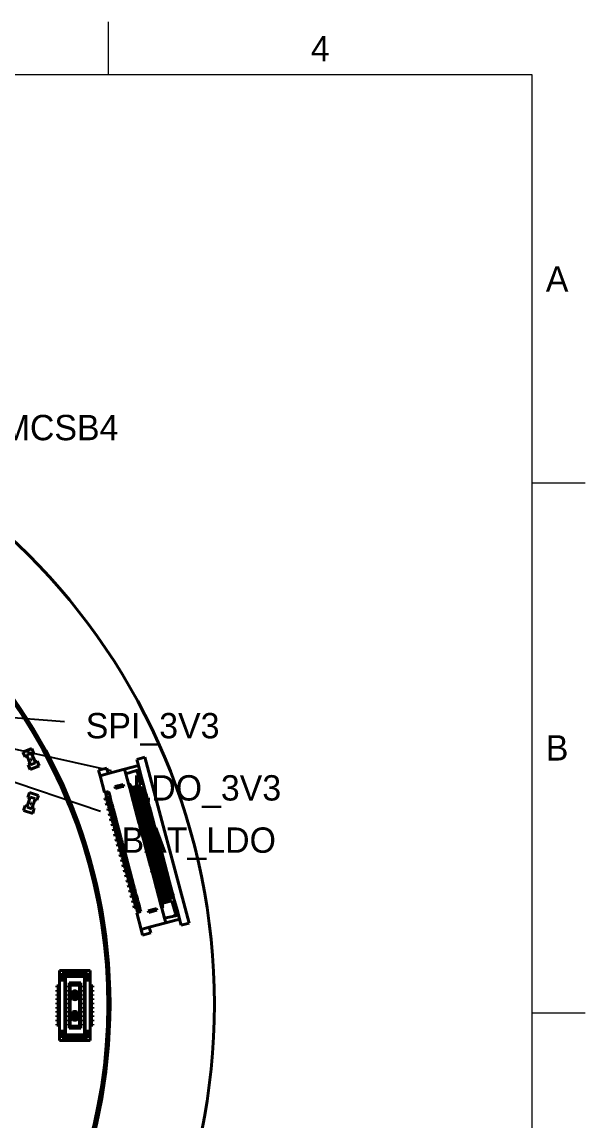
# Model space of a CAD drawing. Header units: millimetres. Extents: x 15 to 205, y 5 to 292.
# Drawn here: x 151.8 to 205, y 188.3 to 292 of the extents above; entities that cross this region are included whole.
import ezdxf

# ---------------------------------------------------------------- set-up
doc = ezdxf.new("R2010")
doc.units = ezdxf.units.MM
for name, color, linetype in [('Annotations', 7, 'Continuous'), ('Border', 7, 'Continuous'), ('Geometries', 7, 'Continuous')]:
    doc.layers.add(name, color=color, linetype=linetype)
doc.styles.add('Shapr0', font='txt', dxfattribs={"height": 2.3925})
doc.dimstyles.new('ISO-25', dxfattribs={"dimtxt": 2.5, "dimasz": 2.5, "dimexe": 1.25, "dimexo": 0.625, "dimtad": 1, "dimtxsty": 'Standard', "dimcen": 2.5, "dimadec": 0, "dimazin": 0, "dimtfac": 1, "dimtmove": 0, "dimatfit": 3, "dimfxl": 1, "dimarcsym": 0})

msp = doc.modelspace()

# ---------------------------------------------------------------- linework, layer by layer
at = {"layer": 'Border', "linetype": 'Continuous', "lineweight": 15}
for p, q in [((160, 287), (160, 292)), ((200, 287), (20, 287)), ((200, 10), (200, 287)), ((200, 248.5), (205, 248.5)), ((200, 198.5), (205, 198.5))]:
    msp.add_line(p, q, dxfattribs=at)
at = {"layer": 'Geometries', "linetype": 'Continuous', "lineweight": 40}
for p, q in [((152.76, 223.45), (151.92, 223.1)), ((151.92, 223.1), (152.12, 222.64)), ((152.26, 222.82), (152.72, 223.01)), ((152.72, 223.01), (152.76, 222.91)), ((152.95, 222.98), (152.76, 223.45)), ((152.76, 222.91), (152.95, 222.98)), ((152.12, 222.64), (152.3, 222.72)), ((152.3, 222.72), (152.26, 222.82)), ((152.6, 221.99), (152.3, 222.72)), ((152.6, 221.99), (152.42, 221.91)), ((152.64, 221.9), (152.6, 221.99)), ((152.64, 222.42), (152.73, 222.46)), ((152.67, 222.33), (152.64, 222.42)), ((153.1, 222.09), (152.64, 221.9)), ((152.77, 222.37), (152.67, 222.33)), ((152.73, 222.46), (152.77, 222.37)), ((152.76, 222.91), (153.06, 222.18)), ((153.25, 222.26), (153.06, 222.18)), ((153.06, 222.18), (153.1, 222.09)), ((153.44, 221.79), (153.25, 222.26)), ((163.44, 222.62), (162.67, 222.41)), ((162.67, 222.41), (162.82, 221.83)), ((163.44, 222.62), (167.63, 206.97)), ((152.42, 221.91), (152.61, 221.45)), ((152.61, 221.45), (153.44, 221.79)), ((159.06, 221.39), (159.83, 221.6)), ((159.2, 220.86), (159.06, 221.39)), ((159.2, 220.86), (159.97, 221.07)), ((159.97, 221.07), (159.83, 221.6)), ((159.97, 221.07), (161.52, 221.48)), ((161.52, 221.48), (162.82, 221.83)), ((161.52, 221.48), (161.63, 221.04)), ((162.64, 221.36), (161.63, 221.04)), ((161.63, 221.04), (161.88, 220.11)), ((162.78, 221.4), (162.64, 221.36)), ((162.64, 221.36), (162.69, 221.17)), ((162.69, 221.17), (162.73, 221.19)), ((162.73, 221.19), (163.06, 219.98)), ((162.88, 221.02), (162.78, 221.4)), ((162.82, 221.83), (163.03, 221.06)), ((163.03, 221.06), (162.88, 221.02)), ((163.03, 221.06), (163.37, 219.78)), ((159.2, 220.86), (159.62, 219.28)), ((160.61, 219.84), (161.38, 220.05)), ((160.71, 219.85), (161.29, 220)), ((161.29, 220), (161.33, 219.85)), ((161.43, 219.87), (161.33, 219.85)), ((161.38, 220.05), (161.43, 219.87)), ((161.88, 220.11), (162, 219.69)), ((162, 220.05), (161.88, 220.11)), ((162.09, 219.72), (162, 220.05)), ((162, 220.05), (162.06, 220.02)), ((162.13, 219.78), (162.06, 220.02)), ((163.06, 219.98), (162.2, 219.75)), ((152.52, 219.29), (152.37, 218.82)), ((153.38, 219.02), (152.52, 219.29)), ((152.56, 218.76), (152.6, 218.86)), ((152.6, 218.86), (153.07, 218.71)), ((153.23, 218.55), (153.38, 219.02)), ((159.62, 219.28), (159.72, 219.31)), ((159.72, 219.31), (160.01, 219.39)), ((159.76, 219.15), (159.72, 219.31)), ((160.05, 219.22), (159.76, 219.15)), ((159.85, 218.83), (159.76, 219.15)), ((160.14, 218.89), (159.8, 218.8)), ((159.85, 218.83), (160.14, 218.91)), ((160.05, 219.22), (160.01, 219.39)), ((160.14, 218.91), (160.05, 219.22)), ((160.14, 218.89), (160.14, 218.91)), ((160.19, 218.69), (160.14, 218.89)), ((160.66, 219.67), (160.61, 219.84)), ((160.75, 219.69), (160.66, 219.67)), ((160.71, 219.85), (160.75, 219.69)), ((161.33, 219.85), (160.75, 219.69)), ((162.09, 219.72), (162, 219.69)), ((162, 219.69), (162.07, 219.43)), ((163.37, 219.78), (162.07, 219.43)), ((162.07, 219.43), (162.13, 219.19)), ((162.2, 219.75), (162.09, 219.72)), ((162.13, 219.78), (162.2, 219.75)), ((163.44, 219.54), (162.13, 219.19)), ((162.13, 219.19), (162.2, 218.94)), ((163.5, 219.29), (162.2, 218.94)), ((162.2, 218.94), (162.26, 218.7)), ((163.57, 219.05), (162.26, 218.7)), ((163.37, 219.78), (163.44, 219.54)), ((163.44, 219.54), (163.5, 219.29)), ((163.5, 219.29), (163.57, 219.05)), ((163.57, 219.05), (163.63, 218.81)), ((152.13, 218.07), (151.98, 217.59)), ((152.33, 218.01), (152.13, 218.07)), ((152.3, 217.91), (152.33, 218.01)), ((152.77, 217.76), (152.3, 217.91)), ((152.33, 218.01), (152.56, 218.76)), ((152.37, 218.82), (152.56, 218.76)), ((152.6, 218.22), (152.63, 218.31)), ((152.69, 218.19), (152.6, 218.22)), ((152.63, 218.31), (152.72, 218.28)), ((152.72, 218.28), (152.69, 218.19)), ((152.8, 217.86), (152.77, 217.76)), ((153.04, 218.61), (152.8, 217.86)), ((152.99, 217.8), (152.8, 217.86)), ((153.07, 218.71), (153.04, 218.61)), ((153.04, 218.61), (153.23, 218.55)), ((159.8, 218.8), (159.66, 218.76)), ((159.66, 218.76), (159.71, 218.56)), ((159.86, 218.6), (159.71, 218.56)), ((159.93, 218.31), (159.79, 218.27)), ((159.79, 218.27), (159.84, 218.08)), ((159.8, 218.8), (159.86, 218.6)), ((159.98, 218.12), (159.84, 218.08)), ((160.19, 218.69), (159.86, 218.6)), ((159.91, 218.59), (160.2, 218.67)), ((159.97, 218.35), (159.91, 218.59)), ((160.06, 217.83), (159.92, 217.79)), ((160.27, 218.4), (159.93, 218.31)), ((159.93, 218.31), (159.98, 218.12)), ((159.97, 218.35), (160.26, 218.43)), ((160.32, 218.21), (159.98, 218.12)), ((160.04, 218.11), (160.33, 218.19)), ((160.1, 217.87), (160.04, 218.11)), ((160.4, 217.92), (160.06, 217.83)), ((160.06, 217.83), (160.11, 217.64)), ((160.1, 217.87), (160.39, 217.94)), ((160.2, 218.67), (160.19, 218.69)), ((160.26, 218.43), (160.2, 218.67)), ((160.27, 218.4), (160.26, 218.43)), ((160.32, 218.21), (160.27, 218.4)), ((160.33, 218.19), (160.32, 218.21)), ((160.39, 217.94), (160.33, 218.19)), ((160.4, 217.92), (160.39, 217.94)), ((160.45, 217.73), (160.4, 217.92)), ((162.26, 218.7), (162.33, 218.46)), ((163.63, 218.81), (162.33, 218.46)), ((162.33, 218.46), (162.39, 218.22)), ((163.69, 218.57), (162.39, 218.22)), ((162.39, 218.22), (162.46, 217.98)), ((163.76, 218.33), (162.46, 217.98)), ((162.46, 217.98), (162.52, 217.74)), ((163.82, 218.09), (162.52, 217.74)), ((163.89, 217.85), (162.58, 217.5)), ((163.63, 218.81), (163.69, 218.57)), ((163.69, 218.57), (163.76, 218.33)), ((163.76, 218.33), (163.82, 218.09)), ((163.82, 218.09), (163.89, 217.85)), ((163.89, 217.85), (163.95, 217.6)), ((151.98, 217.59), (152.84, 217.32)), ((152.84, 217.32), (152.99, 217.8)), ((159.92, 217.79), (159.97, 217.6)), ((160.11, 217.64), (159.97, 217.6)), ((160.19, 217.35), (160.05, 217.31)), ((160.05, 217.31), (160.1, 217.11)), ((160.24, 217.15), (160.1, 217.11)), ((160.45, 217.73), (160.11, 217.64)), ((160.17, 217.62), (160.46, 217.7)), ((160.23, 217.38), (160.17, 217.62)), ((160.32, 216.86), (160.18, 216.82)), ((160.18, 216.82), (160.23, 216.63)), ((160.53, 217.44), (160.19, 217.35)), ((160.19, 217.35), (160.24, 217.15)), ((160.23, 217.38), (160.52, 217.46)), ((160.58, 217.24), (160.24, 217.15)), ((160.3, 217.14), (160.59, 217.22)), ((160.36, 216.9), (160.3, 217.14)), ((160.66, 216.95), (160.32, 216.86)), ((160.32, 216.86), (160.37, 216.67)), ((160.36, 216.9), (160.65, 216.98)), ((160.71, 216.76), (160.37, 216.67)), ((160.46, 217.7), (160.45, 217.73)), ((160.52, 217.46), (160.46, 217.7)), ((160.53, 217.44), (160.52, 217.46)), ((160.58, 217.24), (160.53, 217.44)), ((160.59, 217.22), (160.58, 217.24)), ((160.65, 216.98), (160.59, 217.22)), ((160.66, 216.95), (160.65, 216.98)), ((160.71, 216.76), (160.66, 216.95)), ((160.72, 216.74), (160.71, 216.76)), ((162.52, 217.74), (162.58, 217.5)), ((162.58, 217.5), (162.65, 217.25)), ((163.95, 217.6), (162.65, 217.25)), ((162.65, 217.25), (162.71, 217.01)), ((164.02, 217.36), (162.71, 217.01)), ((162.71, 217.01), (162.78, 216.77)), ((164.08, 217.12), (162.78, 216.77)), ((162.78, 216.77), (162.84, 216.53)), ((164.15, 216.88), (162.84, 216.53)), ((163.95, 217.6), (164.02, 217.36)), ((164.02, 217.36), (164.08, 217.12)), ((164.08, 217.12), (164.15, 216.88)), ((164.15, 216.88), (164.21, 216.64)), ((160.37, 216.67), (160.23, 216.63)), ((160.45, 216.38), (160.31, 216.34)), ((160.31, 216.34), (160.36, 216.15)), ((160.5, 216.19), (160.36, 216.15)), ((160.43, 216.66), (160.72, 216.74)), ((160.49, 216.42), (160.43, 216.66)), ((160.58, 215.9), (160.44, 215.86)), ((160.44, 215.86), (160.49, 215.67)), ((160.79, 216.47), (160.45, 216.38)), ((160.45, 216.38), (160.5, 216.19)), ((160.49, 216.42), (160.78, 216.5)), ((160.84, 216.28), (160.5, 216.19)), ((160.56, 216.18), (160.85, 216.25)), ((160.62, 215.93), (160.56, 216.18)), ((160.92, 215.99), (160.58, 215.9)), ((160.58, 215.9), (160.63, 215.7)), ((160.62, 215.93), (160.91, 216.01)), ((160.97, 215.79), (160.63, 215.7)), ((160.69, 215.69), (160.98, 215.77)), ((160.78, 216.5), (160.72, 216.74)), ((160.79, 216.47), (160.78, 216.5)), ((160.84, 216.28), (160.79, 216.47)), ((160.85, 216.25), (160.84, 216.28)), ((160.91, 216.01), (160.85, 216.25)), ((160.92, 215.99), (160.91, 216.01)), ((160.97, 215.79), (160.92, 215.99)), ((160.98, 215.77), (160.97, 215.79)), ((161.04, 215.53), (160.98, 215.77)), ((162.84, 216.53), (162.91, 216.29)), ((164.21, 216.64), (162.91, 216.29)), ((162.91, 216.29), (162.97, 216.05)), ((164.28, 216.4), (162.97, 216.05)), ((162.97, 216.05), (163.04, 215.81)), ((164.34, 216.15), (163.04, 215.81)), ((163.04, 215.81), (163.1, 215.56)), ((164.41, 215.91), (163.1, 215.56)), ((164.21, 216.64), (164.28, 216.4)), ((164.28, 216.4), (164.34, 216.15)), ((164.34, 216.15), (164.41, 215.91)), ((164.41, 215.91), (164.47, 215.67)), ((160.63, 215.7), (160.49, 215.67)), ((160.71, 215.41), (160.56, 215.38)), ((160.56, 215.38), (160.62, 215.18)), ((160.76, 215.22), (160.62, 215.18)), ((160.75, 215.45), (160.69, 215.69)), ((160.84, 214.93), (160.69, 214.89)), ((160.69, 214.89), (160.75, 214.7)), ((161.05, 215.5), (160.71, 215.41)), ((160.71, 215.41), (160.76, 215.22)), ((160.75, 215.45), (161.04, 215.53)), ((160.89, 214.74), (160.75, 214.7)), ((161.1, 215.31), (160.76, 215.22)), ((160.82, 215.21), (161.11, 215.29)), ((160.88, 214.97), (160.82, 215.21)), ((161.18, 215.02), (160.84, 214.93)), ((160.84, 214.93), (160.89, 214.74)), ((160.88, 214.97), (161.17, 215.05)), ((161.23, 214.83), (160.89, 214.74)), ((160.95, 214.73), (161.24, 214.8)), ((161.01, 214.49), (160.95, 214.73)), ((161.05, 215.5), (161.04, 215.53)), ((161.1, 215.31), (161.05, 215.5)), ((161.11, 215.29), (161.1, 215.31)), ((161.17, 215.05), (161.11, 215.29)), ((161.18, 215.02), (161.17, 215.05)), ((161.23, 214.83), (161.18, 215.02)), ((161.24, 214.8), (161.23, 214.83)), ((161.3, 214.56), (161.24, 214.8)), ((163.1, 215.56), (163.17, 215.32)), ((164.47, 215.67), (163.17, 215.32)), ((163.17, 215.32), (163.23, 215.08)), ((164.54, 215.43), (163.23, 215.08)), ((163.23, 215.08), (163.3, 214.84)), ((164.6, 215.19), (163.3, 214.84)), ((163.3, 214.84), (163.36, 214.6)), ((164.67, 214.95), (163.36, 214.6)), ((164.73, 214.71), (163.43, 214.36)), ((164.47, 215.67), (164.54, 215.43)), ((164.54, 215.43), (164.6, 215.19)), ((164.6, 215.19), (164.67, 214.95)), ((164.67, 214.95), (164.73, 214.71)), ((164.73, 214.71), (164.79, 214.46)), ((160.97, 214.45), (160.82, 214.41)), ((160.82, 214.41), (160.88, 214.22)), ((161.02, 214.26), (160.88, 214.22)), ((161.1, 213.97), (160.95, 213.93)), ((160.95, 213.93), (161, 213.73)), ((161.31, 214.54), (160.97, 214.45)), ((160.97, 214.45), (161.02, 214.26)), ((161.15, 213.77), (161, 213.73)), ((161.01, 214.49), (161.3, 214.56)), ((161.36, 214.35), (161.02, 214.26)), ((161.07, 214.24), (161.36, 214.32)), ((161.14, 214), (161.07, 214.24)), ((161.44, 214.06), (161.1, 213.97)), ((161.1, 213.97), (161.15, 213.77)), ((161.14, 214), (161.43, 214.08)), ((161.49, 213.86), (161.15, 213.77)), ((161.2, 213.76), (161.49, 213.84)), ((161.27, 213.52), (161.2, 213.76)), ((161.31, 214.54), (161.3, 214.56)), ((161.36, 214.35), (161.31, 214.54)), ((161.36, 214.32), (161.36, 214.35)), ((161.43, 214.08), (161.36, 214.32)), ((161.44, 214.06), (161.43, 214.08)), ((161.49, 213.86), (161.44, 214.06)), ((161.49, 213.84), (161.49, 213.86)), ((161.56, 213.6), (161.49, 213.84)), ((163.36, 214.6), (163.43, 214.36)), ((163.43, 214.36), (163.49, 214.11)), ((164.79, 214.46), (163.49, 214.11)), ((163.49, 214.11), (163.56, 213.87)), ((164.86, 214.22), (163.56, 213.87)), ((163.56, 213.87), (163.62, 213.63)), ((164.92, 213.98), (163.62, 213.63)), ((164.99, 213.74), (163.68, 213.39)), ((164.79, 214.46), (164.86, 214.22)), ((164.86, 214.22), (164.92, 213.98)), ((164.92, 213.98), (164.99, 213.74)), ((164.99, 213.74), (165.05, 213.5)), ((161.23, 213.48), (161.08, 213.44)), ((161.08, 213.44), (161.13, 213.25)), ((161.28, 213.29), (161.13, 213.25)), ((161.36, 213), (161.21, 212.96)), ((161.21, 212.96), (161.26, 212.77)), ((161.57, 213.57), (161.23, 213.48)), ((161.23, 213.48), (161.28, 213.29)), ((161.41, 212.81), (161.26, 212.77)), ((161.27, 213.52), (161.56, 213.6)), ((161.62, 213.38), (161.28, 213.29)), ((161.33, 213.28), (161.62, 213.36)), ((161.4, 213.04), (161.33, 213.28)), ((161.69, 213.09), (161.36, 213)), ((161.36, 213), (161.41, 212.81)), ((161.4, 213.04), (161.69, 213.11)), ((161.75, 212.9), (161.41, 212.81)), ((161.46, 212.8), (161.75, 212.87)), ((161.53, 212.55), (161.46, 212.8)), ((161.53, 212.55), (161.82, 212.63)), ((161.57, 213.57), (161.56, 213.6)), ((161.62, 213.38), (161.57, 213.57)), ((161.62, 213.36), (161.62, 213.38)), ((161.69, 213.11), (161.62, 213.36)), ((161.69, 213.09), (161.69, 213.11)), ((161.75, 212.9), (161.69, 213.09)), ((161.75, 212.87), (161.75, 212.9)), ((161.82, 212.63), (161.75, 212.87)), ((161.82, 212.61), (161.82, 212.63)), ((163.62, 213.63), (163.68, 213.39)), ((163.68, 213.39), (163.75, 213.15)), ((165.05, 213.5), (163.75, 213.15)), ((163.75, 213.15), (163.81, 212.91)), ((165.12, 213.26), (163.81, 212.91)), ((163.81, 212.91), (163.88, 212.67)), ((165.18, 213.02), (163.88, 212.67)), ((163.88, 212.67), (163.94, 212.42)), ((165.25, 212.77), (163.94, 212.42)), ((165.05, 213.5), (165.12, 213.26)), ((165.12, 213.26), (165.18, 213.02)), ((165.18, 213.02), (165.25, 212.77)), ((165.25, 212.77), (165.31, 212.53)), ((161.49, 212.52), (161.34, 212.48)), ((161.34, 212.48), (161.39, 212.28)), ((161.54, 212.32), (161.39, 212.28)), ((161.62, 212.03), (161.47, 211.99)), ((161.47, 211.99), (161.52, 211.8)), ((161.82, 212.61), (161.49, 212.52)), ((161.49, 212.52), (161.54, 212.32)), ((161.67, 211.84), (161.52, 211.8)), ((161.88, 212.41), (161.54, 212.32)), ((161.59, 212.31), (161.88, 212.39)), ((161.66, 212.07), (161.59, 212.31)), ((161.95, 212.12), (161.62, 212.03)), ((161.62, 212.03), (161.67, 211.84)), ((161.66, 212.07), (161.95, 212.15)), ((162.01, 211.93), (161.67, 211.84)), ((161.72, 211.83), (162.01, 211.91)), ((161.79, 211.59), (161.72, 211.83)), ((162.08, 211.64), (161.74, 211.55)), ((161.79, 211.59), (162.08, 211.67)), ((161.88, 212.41), (161.82, 212.61)), ((161.88, 212.39), (161.88, 212.41)), ((161.95, 212.15), (161.88, 212.39)), ((161.95, 212.12), (161.95, 212.15)), ((162.01, 211.93), (161.95, 212.12)), ((162.01, 211.91), (162.01, 211.93)), ((162.08, 211.67), (162.01, 211.91)), ((162.08, 211.64), (162.08, 211.67)), ((162.13, 211.45), (162.08, 211.64)), ((163.94, 212.42), (164.01, 212.18)), ((165.31, 212.53), (164.01, 212.18)), ((164.01, 212.18), (164.07, 211.94)), ((165.38, 212.29), (164.07, 211.94)), ((164.07, 211.94), (164.14, 211.7)), ((165.44, 212.05), (164.14, 211.7)), ((164.14, 211.7), (164.2, 211.46)), ((165.51, 211.81), (164.2, 211.46)), ((165.31, 212.53), (165.38, 212.29)), ((165.38, 212.29), (165.44, 212.05)), ((165.44, 212.05), (165.51, 211.81)), ((165.51, 211.81), (165.57, 211.57)), ((161.74, 211.55), (161.6, 211.51)), ((161.6, 211.51), (161.65, 211.32)), ((161.8, 211.36), (161.65, 211.32)), ((161.87, 211.07), (161.73, 211.03)), ((161.73, 211.03), (161.78, 210.84)), ((161.74, 211.55), (161.8, 211.36)), ((161.93, 210.87), (161.78, 210.84)), ((162.13, 211.45), (161.8, 211.36)), ((161.85, 211.35), (162.14, 211.42)), ((161.92, 211.1), (161.85, 211.35)), ((162, 210.58), (161.86, 210.55)), ((161.86, 210.55), (161.91, 210.35)), ((162.21, 211.16), (161.87, 211.07)), ((161.87, 211.07), (161.93, 210.87)), ((161.92, 211.1), (162.21, 211.18)), ((162.26, 210.97), (161.93, 210.87)), ((161.98, 210.86), (162.27, 210.94)), ((162.05, 210.62), (161.98, 210.86)), ((162.34, 210.68), (162, 210.58)), ((162, 210.58), (162.06, 210.39)), ((162.05, 210.62), (162.34, 210.7)), ((162.14, 211.42), (162.13, 211.45)), ((162.21, 211.18), (162.14, 211.42)), ((162.21, 211.16), (162.21, 211.18)), ((162.26, 210.97), (162.21, 211.16)), ((162.27, 210.94), (162.26, 210.97)), ((162.34, 210.7), (162.27, 210.94)), ((162.34, 210.68), (162.34, 210.7)), ((162.39, 210.48), (162.34, 210.68)), ((164.2, 211.46), (164.27, 211.22)), ((165.57, 211.57), (164.27, 211.22)), ((164.27, 211.22), (164.33, 210.98)), ((165.64, 211.33), (164.33, 210.98)), ((164.33, 210.98), (164.4, 210.73)), ((165.7, 211.08), (164.4, 210.73)), ((164.4, 210.73), (164.46, 210.49)), ((165.76, 210.84), (164.46, 210.49)), ((165.83, 210.6), (164.53, 210.25)), ((165.57, 211.57), (165.64, 211.33)), ((165.64, 211.33), (165.7, 211.08)), ((165.7, 211.08), (165.76, 210.84)), ((165.76, 210.84), (165.83, 210.6)), ((165.83, 210.6), (165.89, 210.36)), ((162.06, 210.39), (161.91, 210.35)), ((162.13, 210.1), (161.99, 210.06)), ((161.99, 210.06), (162.04, 209.87)), ((162.18, 209.91), (162.04, 209.87)), ((162.39, 210.48), (162.06, 210.39)), ((162.11, 210.38), (162.4, 210.46)), ((162.17, 210.14), (162.11, 210.38)), ((162.26, 209.62), (162.12, 209.58)), ((162.12, 209.58), (162.17, 209.39)), ((162.47, 210.19), (162.13, 210.1)), ((162.13, 210.1), (162.18, 209.91)), ((162.17, 210.14), (162.46, 210.22)), ((162.52, 210), (162.18, 209.91)), ((162.24, 209.9), (162.53, 209.98)), ((162.3, 209.66), (162.24, 209.9)), ((162.6, 209.71), (162.26, 209.62)), ((162.26, 209.62), (162.31, 209.43)), ((162.3, 209.66), (162.59, 209.73)), ((162.65, 209.52), (162.31, 209.43)), ((162.4, 210.46), (162.39, 210.48)), ((162.46, 210.22), (162.4, 210.46)), ((162.47, 210.19), (162.46, 210.22)), ((162.52, 210), (162.47, 210.19)), ((162.53, 209.98), (162.52, 210)), ((162.59, 209.73), (162.53, 209.98)), ((162.6, 209.71), (162.59, 209.73)), ((162.65, 209.52), (162.6, 209.71)), ((162.66, 209.49), (162.65, 209.52)), ((164.46, 210.49), (164.53, 210.25)), ((164.53, 210.25), (164.59, 210.01)), ((165.89, 210.36), (164.59, 210.01)), ((164.59, 210.01), (164.66, 209.77)), ((165.96, 210.12), (164.66, 209.77)), ((164.66, 209.77), (164.72, 209.53)), ((166.02, 209.88), (164.72, 209.53)), ((164.72, 209.53), (164.78, 209.29)), ((166.09, 209.63), (164.78, 209.29)), ((165.89, 210.36), (165.96, 210.12)), ((165.96, 210.12), (166.02, 209.88)), ((166.02, 209.88), (166.09, 209.63)), ((166.09, 209.63), (166.15, 209.39)), ((162.31, 209.43), (162.17, 209.39)), ((162.39, 209.14), (162.25, 209.1)), ((162.25, 209.1), (162.3, 208.9)), ((162.44, 208.94), (162.3, 208.9)), ((162.37, 209.41), (162.66, 209.49)), ((162.43, 209.17), (162.37, 209.41)), ((162.52, 208.65), (162.38, 208.61)), ((162.38, 208.61), (162.43, 208.42)), ((162.73, 209.23), (162.39, 209.14)), ((162.39, 209.14), (162.44, 208.94)), ((162.43, 209.17), (162.72, 209.25)), ((162.78, 209.03), (162.44, 208.94)), ((162.5, 208.93), (162.79, 209.01)), ((162.56, 208.69), (162.5, 208.93)), ((162.86, 208.74), (162.52, 208.65)), ((162.52, 208.65), (162.57, 208.46)), ((162.56, 208.69), (162.85, 208.77)), ((162.91, 208.55), (162.57, 208.46)), ((162.63, 208.45), (162.92, 208.53)), ((162.72, 209.25), (162.66, 209.49)), ((162.73, 209.23), (162.72, 209.25)), ((162.78, 209.03), (162.73, 209.23)), ((162.79, 209.01), (162.78, 209.03)), ((162.85, 208.77), (162.79, 209.01)), ((162.86, 208.74), (162.85, 208.77)), ((162.91, 208.55), (162.86, 208.74)), ((162.92, 208.53), (162.91, 208.55)), ((163, 208.21), (162.92, 208.53)), ((164.78, 209.29), (164.85, 209.04)), ((166.15, 209.39), (164.85, 209.04)), ((164.85, 209.04), (164.92, 208.78)), ((164.92, 208.78), (165.02, 208.8)), ((164.92, 208.78), (165.03, 208.36)), ((165.02, 208.8), (165.12, 208.83)), ((165.11, 208.47), (165.02, 208.8)), ((165.11, 208.47), (165.03, 208.36)), ((165.08, 208.77), (165.12, 208.83)), ((165.14, 208.53), (165.08, 208.77)), ((165.11, 208.47), (165.14, 208.53)), ((165.12, 208.83), (165.98, 209.06)), ((165.98, 209.06), (166.31, 207.86)), ((166.15, 209.39), (166.5, 208.11)), ((162.57, 208.46), (162.43, 208.42)), ((162.71, 208.13), (162.63, 208.45)), ((162.76, 207.97), (162.66, 207.94)), ((162.66, 207.94), (163.08, 206.37)), ((163, 208.21), (162.71, 208.13)), ((162.76, 207.97), (162.71, 208.13)), ((163.05, 208.05), (162.76, 207.97)), ((163.05, 208.05), (163, 208.21)), ((163.75, 208.13), (163.84, 208.16)), ((163.79, 207.96), (163.75, 208.13)), ((164.57, 208.17), (163.79, 207.96)), ((163.84, 208.16), (164.42, 208.31)), ((163.84, 208.16), (163.89, 208)), ((163.89, 208), (164.47, 208.16)), ((164.42, 208.31), (164.52, 208.34)), ((164.42, 208.31), (164.47, 208.16)), ((164.52, 208.34), (164.57, 208.17)), ((165.03, 208.36), (165.28, 207.43)), ((165.28, 207.43), (166.31, 207.66)), ((165.28, 207.43), (165.4, 206.99)), ((166.31, 207.86), (166.26, 207.84)), ((166.26, 207.84), (166.31, 207.66)), ((166.31, 207.66), (166.45, 207.69)), ((166.5, 208.11), (166.35, 208.07)), ((166.35, 208.07), (166.45, 207.69)), ((166.5, 208.11), (166.7, 207.34)), ((163.08, 206.37), (163.85, 206.58)), ((163.85, 206.58), (165.4, 206.99)), ((163.85, 206.58), (164, 206.05)), ((166.7, 207.34), (165.4, 206.99)), ((166.7, 207.34), (166.86, 206.76)), ((167.63, 206.97), (166.86, 206.76)), ((163.08, 206.37), (163.22, 205.84)), ((164, 206.05), (163.22, 205.84)), ((155.38, 202.48), (158.26, 202.48)), ((155.38, 202.48), (155.38, 201.68)), ((158.26, 202.48), (158.26, 201.68)), ((155.63, 201.68), (155.38, 201.68)), ((155.38, 201.68), (155.38, 201.58)), ((155.38, 201.58), (155.38, 201.04)), ((155.86, 201.58), (155.38, 201.58)), ((158.01, 202.23), (155.63, 202.23)), ((155.63, 202.23), (155.63, 201.68)), ((155.63, 202.23), (155.88, 201.98)), ((155.63, 201.68), (155.88, 201.58)), ((155.86, 196.78), (155.86, 201.58)), ((155.88, 201.58), (155.86, 201.58)), ((155.88, 201.98), (155.94, 201.93)), ((157.76, 201.98), (155.88, 201.98)), ((155.88, 201.58), (155.88, 201.98)), ((155.88, 201.58), (155.88, 196.78)), ((155.94, 201.93), (157.72, 201.93)), ((155.94, 201.93), (155.94, 196.43)), ((156.28, 201.32), (157.37, 201.32)), ((156.28, 201.32), (156.33, 201.27)), ((156.28, 201.04), (156.28, 201.32)), ((156.38, 201.27), (156.33, 201.27)), ((156.33, 201.27), (156.33, 201.1)), ((157.27, 201.27), (156.38, 201.27)), ((156.38, 201.27), (156.38, 201.12)), ((157.27, 201.27), (157.27, 201.12)), ((157.27, 201.27), (157.32, 201.27)), ((157.37, 201.32), (157.32, 201.27)), ((157.32, 201.27), (157.32, 201.1)), ((157.37, 201.32), (157.37, 201.04)), ((157.76, 201.98), (157.72, 201.93)), ((157.72, 201.93), (157.72, 196.43)), ((158.01, 202.23), (157.76, 201.98)), ((157.76, 201.98), (157.76, 201.58)), ((157.76, 201.58), (158.01, 201.68)), ((157.76, 201.58), (157.76, 196.78)), ((157.76, 201.58), (157.79, 201.58)), ((157.79, 201.58), (157.79, 196.78)), ((158.26, 201.58), (157.79, 201.58)), ((158.01, 202.23), (158.01, 201.68)), ((158.01, 201.68), (158.26, 201.68)), ((158.26, 201.68), (158.26, 201.58)), ((158.26, 201.04), (158.26, 201.58)), ((155.13, 201.04), (155.34, 201.04)), ((155.13, 200.92), (155.13, 201.04)), ((155.13, 200.92), (155.34, 200.92)), ((155.13, 200.64), (155.34, 200.64)), ((155.13, 200.52), (155.13, 200.64)), ((155.13, 200.52), (155.34, 200.52)), ((155.13, 200.24), (155.34, 200.24)), ((155.13, 200.12), (155.13, 200.24)), ((155.38, 201.04), (155.34, 201.04)), ((155.34, 200.92), (155.34, 201.04)), ((155.38, 200.92), (155.34, 200.92)), ((155.38, 200.64), (155.34, 200.64)), ((155.34, 200.52), (155.34, 200.64)), ((155.38, 200.52), (155.34, 200.52)), ((155.38, 200.24), (155.34, 200.24)), ((155.34, 200.12), (155.34, 200.24)), ((155.38, 201.04), (155.38, 200.92)), ((155.38, 200.92), (155.38, 200.64)), ((155.38, 200.64), (155.38, 200.52)), ((155.38, 200.52), (155.38, 200.24)), ((155.38, 200.24), (155.38, 200.12)), ((156.15, 201.04), (156.17, 201.04)), ((156.15, 201.04), (156.15, 200.92)), ((156.15, 200.92), (156.17, 200.92)), ((156.15, 200.64), (156.17, 200.64)), ((156.15, 200.64), (156.15, 200.52)), ((156.15, 200.52), (156.17, 200.52)), ((156.15, 200.24), (156.17, 200.24)), ((156.15, 200.24), (156.15, 200.12)), ((156.22, 201.04), (156.17, 201.04)), ((156.17, 200.92), (156.17, 201.04)), ((156.22, 200.92), (156.17, 200.92)), ((156.22, 200.64), (156.17, 200.64)), ((156.17, 200.52), (156.17, 200.64)), ((156.22, 200.52), (156.17, 200.52)), ((156.22, 200.24), (156.17, 200.24)), ((156.17, 200.12), (156.17, 200.24)), ((156.22, 201.04), (156.28, 201.04)), ((156.28, 201), (156.22, 201.04)), ((156.28, 200.96), (156.22, 200.92)), ((156.28, 200.92), (156.22, 200.92)), ((156.22, 200.64), (156.28, 200.64)), ((156.28, 200.6), (156.22, 200.64)), ((156.28, 200.56), (156.22, 200.52)), ((156.28, 200.52), (156.22, 200.52)), ((156.22, 200.24), (156.28, 200.24)), ((156.28, 200.2), (156.22, 200.24)), ((156.28, 201.04), (156.33, 201.04)), ((156.32, 201), (156.28, 201)), ((156.28, 200.96), (156.28, 201)), ((156.32, 200.96), (156.28, 200.96)), ((156.28, 200.64), (156.28, 200.92)), ((156.33, 200.92), (156.28, 200.92)), ((156.28, 200.64), (156.33, 200.64)), ((156.28, 200.56), (156.28, 200.6)), ((156.32, 200.6), (156.28, 200.6)), ((156.32, 200.56), (156.28, 200.56)), ((156.28, 200.24), (156.28, 200.52)), ((156.33, 200.52), (156.28, 200.52)), ((156.28, 200.24), (156.33, 200.24)), ((156.32, 200.2), (156.28, 200.2)), ((156.28, 200.16), (156.28, 200.2)), ((156.33, 201.01), (156.32, 201)), ((156.32, 200.96), (156.32, 201)), ((156.33, 200.95), (156.32, 200.96)), ((156.33, 200.61), (156.32, 200.6)), ((156.32, 200.56), (156.32, 200.6)), ((156.33, 200.55), (156.32, 200.56)), ((156.33, 200.21), (156.32, 200.2)), ((156.32, 200.16), (156.32, 200.2)), ((156.33, 201.1), (156.38, 201.12)), ((156.33, 201.04), (156.33, 201.1)), ((156.33, 201.01), (156.33, 201.04)), ((156.33, 200.95), (156.33, 201.01)), ((156.33, 200.92), (156.33, 200.95)), ((156.33, 200.64), (156.33, 200.92)), ((156.33, 200.61), (156.33, 200.64)), ((156.33, 200.55), (156.33, 200.61)), ((156.33, 200.52), (156.33, 200.55)), ((156.33, 200.24), (156.33, 200.52)), ((156.33, 200.21), (156.33, 200.24)), ((156.33, 200.15), (156.33, 200.21)), ((156.38, 201.12), (157.27, 201.12)), ((156.38, 201.12), (156.38, 197.24)), ((156.64, 200.43), (156.59, 200.43)), ((156.59, 199.87), (156.59, 200.43)), ((156.66, 200.47), (156.64, 200.52)), ((156.64, 199.87), (156.64, 200.43)), ((156.76, 200.51), (156.76, 199.79)), ((156.88, 200.51), (156.88, 199.79)), ((157.01, 200.52), (156.99, 200.47)), ((157.01, 200.43), (157.06, 200.43)), ((157.01, 200.43), (157.01, 199.87)), ((157.06, 200.43), (157.06, 199.87)), ((157.27, 201.12), (157.27, 197.24)), ((157.32, 201.1), (157.27, 201.12)), ((157.32, 201.1), (157.32, 201.04)), ((157.37, 201.04), (157.32, 201.04)), ((157.32, 201.04), (157.32, 201.01)), ((157.32, 201.01), (157.32, 201)), ((157.32, 201.01), (157.32, 200.95)), ((157.32, 201), (157.37, 201)), ((157.32, 200.96), (157.32, 201)), ((157.32, 200.96), (157.37, 200.96)), ((157.32, 200.95), (157.32, 200.96)), ((157.32, 200.95), (157.32, 200.92)), ((157.32, 200.92), (157.37, 200.92)), ((157.32, 200.92), (157.32, 200.64)), ((157.37, 200.64), (157.32, 200.64)), ((157.32, 200.64), (157.32, 200.61)), ((157.32, 200.61), (157.32, 200.6)), ((157.32, 200.61), (157.32, 200.55)), ((157.32, 200.6), (157.37, 200.6)), ((157.32, 200.56), (157.32, 200.6)), ((157.32, 200.55), (157.32, 200.56)), ((157.32, 200.56), (157.37, 200.56)), ((157.32, 200.55), (157.32, 200.52)), ((157.32, 200.52), (157.37, 200.52)), ((157.32, 200.52), (157.32, 200.24)), ((157.37, 200.24), (157.32, 200.24)), ((157.32, 200.24), (157.32, 200.21)), ((157.32, 200.21), (157.32, 200.2)), ((157.32, 200.21), (157.32, 200.15)), ((157.32, 200.16), (157.32, 200.2)), ((157.32, 200.2), (157.37, 200.2)), ((157.37, 201), (157.43, 201.04)), ((157.43, 201.04), (157.37, 201.04)), ((157.37, 200.96), (157.37, 201)), ((157.37, 200.96), (157.43, 200.92)), ((157.37, 200.92), (157.37, 200.64)), ((157.37, 200.92), (157.43, 200.92)), ((157.37, 200.6), (157.43, 200.64)), ((157.43, 200.64), (157.37, 200.64)), ((157.37, 200.56), (157.37, 200.6)), ((157.37, 200.56), (157.43, 200.52)), ((157.37, 200.52), (157.37, 200.24)), ((157.37, 200.52), (157.43, 200.52)), ((157.37, 200.2), (157.43, 200.24)), ((157.43, 200.24), (157.37, 200.24)), ((157.37, 200.16), (157.37, 200.2)), ((157.43, 201.04), (157.48, 201.04)), ((157.43, 200.92), (157.48, 200.92)), ((157.43, 200.64), (157.48, 200.64)), ((157.43, 200.52), (157.48, 200.52)), ((157.43, 200.24), (157.48, 200.24)), ((157.5, 201.04), (157.48, 201.04)), ((157.48, 200.92), (157.48, 201.04)), ((157.5, 200.92), (157.48, 200.92)), ((157.5, 200.64), (157.48, 200.64)), ((157.48, 200.52), (157.48, 200.64)), ((157.5, 200.52), (157.48, 200.52)), ((157.5, 200.24), (157.48, 200.24)), ((157.48, 200.12), (157.48, 200.24)), ((157.5, 200.92), (157.5, 201.04)), ((157.5, 200.52), (157.5, 200.64)), ((157.5, 200.12), (157.5, 200.24)), ((158.26, 201.04), (158.31, 201.04)), ((158.26, 200.92), (158.26, 201.04)), ((158.26, 200.92), (158.31, 200.92)), ((158.26, 200.64), (158.26, 200.92)), ((158.26, 200.64), (158.31, 200.64)), ((158.26, 200.52), (158.26, 200.64)), ((158.26, 200.52), (158.31, 200.52)), ((158.26, 200.24), (158.26, 200.52)), ((158.26, 200.24), (158.31, 200.24)), ((158.26, 200.12), (158.26, 200.24)), ((158.31, 200.92), (158.31, 201.04)), ((158.51, 201.04), (158.31, 201.04)), ((158.51, 200.92), (158.31, 200.92)), ((158.51, 200.64), (158.31, 200.64)), ((158.31, 200.52), (158.31, 200.64)), ((158.51, 200.52), (158.31, 200.52)), ((158.51, 200.24), (158.31, 200.24)), ((158.31, 200.12), (158.31, 200.24)), ((158.51, 200.92), (158.51, 201.04)), ((158.51, 200.52), (158.51, 200.64)), ((158.51, 200.12), (158.51, 200.24)), ((155.13, 200.12), (155.34, 200.12)), ((155.13, 199.84), (155.34, 199.84)), ((155.13, 199.72), (155.13, 199.84)), ((155.13, 199.72), (155.34, 199.72)), ((155.13, 199.44), (155.34, 199.44)), ((155.13, 199.32), (155.13, 199.44)), ((155.13, 199.32), (155.34, 199.32)), ((155.38, 200.12), (155.34, 200.12)), ((155.38, 199.84), (155.34, 199.84)), ((155.34, 199.72), (155.34, 199.84)), ((155.38, 199.72), (155.34, 199.72)), ((155.38, 199.44), (155.34, 199.44)), ((155.34, 199.32), (155.34, 199.44)), ((155.38, 199.32), (155.34, 199.32)), ((155.38, 200.12), (155.38, 199.84)), ((155.38, 199.84), (155.38, 199.72)), ((155.38, 199.72), (155.38, 199.44)), ((155.38, 199.44), (155.38, 199.32)), ((155.38, 199.32), (155.38, 199.04)), ((156.15, 200.12), (156.17, 200.12)), ((156.15, 199.84), (156.17, 199.84)), ((156.15, 199.84), (156.15, 199.72)), ((156.15, 199.72), (156.17, 199.72)), ((156.15, 199.44), (156.17, 199.44)), ((156.15, 199.44), (156.15, 199.32)), ((156.15, 199.32), (156.17, 199.32)), ((156.22, 200.12), (156.17, 200.12)), ((156.22, 199.84), (156.17, 199.84)), ((156.17, 199.72), (156.17, 199.84)), ((156.22, 199.72), (156.17, 199.72)), ((156.22, 199.44), (156.17, 199.44)), ((156.17, 199.32), (156.17, 199.44)), ((156.22, 199.32), (156.17, 199.32)), ((156.28, 200.16), (156.22, 200.12)), ((156.28, 200.12), (156.22, 200.12)), ((156.22, 199.84), (156.28, 199.84)), ((156.28, 199.8), (156.22, 199.84)), ((156.28, 199.76), (156.22, 199.72)), ((156.28, 199.72), (156.22, 199.72)), ((156.22, 199.44), (156.28, 199.44)), ((156.28, 199.4), (156.22, 199.44)), ((156.28, 199.36), (156.22, 199.32)), ((156.28, 199.32), (156.22, 199.32)), ((156.32, 200.16), (156.28, 200.16)), ((156.28, 199.84), (156.28, 200.12)), ((156.33, 200.12), (156.28, 200.12)), ((156.28, 199.84), (156.33, 199.84)), ((156.32, 199.8), (156.28, 199.8)), ((156.28, 199.76), (156.28, 199.8)), ((156.32, 199.76), (156.28, 199.76)), ((156.28, 199.44), (156.28, 199.72)), ((156.33, 199.72), (156.28, 199.72)), ((156.28, 199.44), (156.33, 199.44)), ((156.32, 199.4), (156.28, 199.4)), ((156.28, 199.36), (156.28, 199.4)), ((156.32, 199.36), (156.28, 199.36)), ((156.28, 199.04), (156.28, 199.32)), ((156.33, 199.32), (156.28, 199.32)), ((156.33, 200.15), (156.32, 200.16)), ((156.33, 199.81), (156.32, 199.8)), ((156.32, 199.76), (156.32, 199.8)), ((156.33, 199.75), (156.32, 199.76)), ((156.33, 199.41), (156.32, 199.4)), ((156.32, 199.36), (156.32, 199.4)), ((156.33, 199.35), (156.32, 199.36)), ((156.33, 200.12), (156.33, 200.15)), ((156.33, 199.84), (156.33, 200.12)), ((156.33, 199.81), (156.33, 199.84)), ((156.33, 199.75), (156.33, 199.81)), ((156.33, 199.72), (156.33, 199.75)), ((156.33, 199.44), (156.33, 199.72)), ((156.33, 199.41), (156.33, 199.44)), ((156.33, 199.35), (156.33, 199.41)), ((156.33, 199.32), (156.33, 199.35)), ((156.33, 199.04), (156.33, 199.32)), ((156.64, 199.87), (156.59, 199.87)), ((156.66, 199.82), (156.64, 199.78)), ((156.99, 199.82), (157.01, 199.78)), ((157.01, 199.87), (157.06, 199.87)), ((157.32, 200.16), (157.37, 200.16)), ((157.32, 200.15), (157.32, 200.16)), ((157.32, 200.15), (157.32, 200.12)), ((157.32, 200.12), (157.37, 200.12)), ((157.32, 200.12), (157.32, 199.84)), ((157.37, 199.84), (157.32, 199.84)), ((157.32, 199.84), (157.32, 199.81)), ((157.32, 199.81), (157.32, 199.8)), ((157.32, 199.81), (157.32, 199.75)), ((157.32, 199.8), (157.37, 199.8)), ((157.32, 199.76), (157.32, 199.8)), ((157.32, 199.76), (157.37, 199.76)), ((157.32, 199.75), (157.32, 199.76)), ((157.32, 199.75), (157.32, 199.72)), ((157.32, 199.72), (157.37, 199.72)), ((157.32, 199.72), (157.32, 199.44)), ((157.37, 199.44), (157.32, 199.44)), ((157.32, 199.44), (157.32, 199.41)), ((157.32, 199.41), (157.32, 199.4)), ((157.32, 199.41), (157.32, 199.35)), ((157.32, 199.4), (157.37, 199.4)), ((157.32, 199.36), (157.32, 199.4)), ((157.32, 199.35), (157.32, 199.36)), ((157.32, 199.36), (157.37, 199.36)), ((157.32, 199.35), (157.32, 199.32)), ((157.32, 199.32), (157.37, 199.32)), ((157.32, 199.32), (157.32, 199.04)), ((157.37, 200.16), (157.43, 200.12)), ((157.37, 200.12), (157.37, 199.84)), ((157.37, 200.12), (157.43, 200.12)), ((157.43, 199.84), (157.37, 199.84)), ((157.37, 199.8), (157.43, 199.84)), ((157.37, 199.76), (157.37, 199.8)), ((157.37, 199.76), (157.43, 199.72)), ((157.37, 199.72), (157.37, 199.44)), ((157.37, 199.72), (157.43, 199.72)), ((157.37, 199.4), (157.43, 199.44)), ((157.43, 199.44), (157.37, 199.44)), ((157.37, 199.36), (157.37, 199.4)), ((157.37, 199.36), (157.43, 199.32)), ((157.37, 199.32), (157.37, 199.04)), ((157.37, 199.32), (157.43, 199.32)), ((157.43, 200.12), (157.48, 200.12)), ((157.43, 199.84), (157.48, 199.84)), ((157.43, 199.72), (157.48, 199.72)), ((157.43, 199.44), (157.48, 199.44)), ((157.43, 199.32), (157.48, 199.32)), ((157.5, 200.12), (157.48, 200.12)), ((157.5, 199.84), (157.48, 199.84)), ((157.48, 199.72), (157.48, 199.84)), ((157.5, 199.72), (157.48, 199.72)), ((157.5, 199.44), (157.48, 199.44)), ((157.48, 199.32), (157.48, 199.44)), ((157.5, 199.32), (157.48, 199.32)), ((157.5, 199.72), (157.5, 199.84)), ((157.5, 199.32), (157.5, 199.44)), ((158.26, 200.12), (158.31, 200.12)), ((158.26, 199.84), (158.26, 200.12)), ((158.26, 199.84), (158.31, 199.84)), ((158.26, 199.72), (158.26, 199.84)), ((158.26, 199.72), (158.31, 199.72)), ((158.26, 199.44), (158.26, 199.72)), ((158.26, 199.44), (158.31, 199.44)), ((158.26, 199.32), (158.26, 199.44)), ((158.26, 199.32), (158.31, 199.32)), ((158.26, 199.04), (158.26, 199.32)), ((158.51, 200.12), (158.31, 200.12)), ((158.51, 199.84), (158.31, 199.84)), ((158.31, 199.72), (158.31, 199.84)), ((158.51, 199.72), (158.31, 199.72)), ((158.51, 199.44), (158.31, 199.44)), ((158.31, 199.32), (158.31, 199.44)), ((158.51, 199.32), (158.31, 199.32)), ((158.51, 199.72), (158.51, 199.84)), ((158.51, 199.32), (158.51, 199.44)), ((155.13, 199.04), (155.34, 199.04)), ((155.13, 198.92), (155.13, 199.04)), ((155.13, 198.92), (155.34, 198.92)), ((155.13, 198.64), (155.34, 198.64)), ((155.13, 198.52), (155.13, 198.64)), ((155.13, 198.52), (155.34, 198.52)), ((155.13, 198.24), (155.34, 198.24)), ((155.13, 198.12), (155.13, 198.24)), ((155.13, 198.12), (155.34, 198.12)), ((155.38, 199.04), (155.34, 199.04)), ((155.34, 198.92), (155.34, 199.04)), ((155.38, 198.92), (155.34, 198.92)), ((155.38, 198.64), (155.34, 198.64)), ((155.34, 198.52), (155.34, 198.64)), ((155.38, 198.52), (155.34, 198.52)), ((155.38, 198.24), (155.34, 198.24)), ((155.34, 198.12), (155.34, 198.24)), ((155.38, 198.12), (155.34, 198.12)), ((155.38, 199.04), (155.38, 198.92)), ((155.38, 198.92), (155.38, 198.64)), ((155.38, 198.64), (155.38, 198.52)), ((155.38, 198.52), (155.38, 198.24)), ((155.38, 198.24), (155.38, 198.12)), ((155.38, 198.12), (155.38, 197.84)), ((156.15, 199.04), (156.17, 199.04)), ((156.15, 199.04), (156.15, 198.92)), ((156.15, 198.92), (156.17, 198.92)), ((156.15, 198.64), (156.17, 198.64)), ((156.15, 198.64), (156.15, 198.52)), ((156.15, 198.52), (156.17, 198.52)), ((156.15, 198.24), (156.17, 198.24)), ((156.15, 198.24), (156.15, 198.12)), ((156.15, 198.12), (156.17, 198.12)), ((156.22, 199.04), (156.17, 199.04)), ((156.17, 198.92), (156.17, 199.04)), ((156.22, 198.92), (156.17, 198.92)), ((156.22, 198.64), (156.17, 198.64)), ((156.17, 198.52), (156.17, 198.64)), ((156.22, 198.52), (156.17, 198.52)), ((156.22, 198.24), (156.17, 198.24)), ((156.17, 198.12), (156.17, 198.24)), ((156.22, 198.12), (156.17, 198.12)), ((156.22, 199.04), (156.28, 199.04)), ((156.28, 199), (156.22, 199.04)), ((156.28, 198.96), (156.22, 198.92)), ((156.28, 198.92), (156.22, 198.92)), ((156.22, 198.64), (156.28, 198.64)), ((156.28, 198.6), (156.22, 198.64)), ((156.28, 198.56), (156.22, 198.52)), ((156.28, 198.52), (156.22, 198.52)), ((156.22, 198.24), (156.28, 198.24)), ((156.28, 198.2), (156.22, 198.24)), ((156.28, 198.16), (156.22, 198.12)), ((156.28, 198.12), (156.22, 198.12)), ((156.28, 199.04), (156.33, 199.04)), ((156.32, 199), (156.28, 199)), ((156.28, 198.96), (156.28, 199)), ((156.32, 198.96), (156.28, 198.96)), ((156.28, 198.64), (156.28, 198.92)), ((156.33, 198.92), (156.28, 198.92)), ((156.28, 198.64), (156.33, 198.64)), ((156.32, 198.6), (156.28, 198.6)), ((156.28, 198.56), (156.28, 198.6)), ((156.32, 198.56), (156.28, 198.56)), ((156.28, 198.24), (156.28, 198.52)), ((156.33, 198.52), (156.28, 198.52)), ((156.28, 198.24), (156.33, 198.24)), ((156.28, 198.16), (156.28, 198.2)), ((156.32, 198.2), (156.28, 198.2)), ((156.32, 198.16), (156.28, 198.16)), ((156.28, 197.84), (156.28, 198.12)), ((156.33, 198.12), (156.28, 198.12)), ((156.33, 199.01), (156.32, 199)), ((156.32, 198.96), (156.32, 199)), ((156.33, 198.95), (156.32, 198.96)), ((156.33, 198.61), (156.32, 198.6)), ((156.32, 198.56), (156.32, 198.6)), ((156.33, 198.55), (156.32, 198.56)), ((156.33, 198.21), (156.32, 198.2)), ((156.32, 198.16), (156.32, 198.2)), ((156.33, 198.15), (156.32, 198.16)), ((156.33, 199.01), (156.33, 199.04)), ((156.33, 198.95), (156.33, 199.01)), ((156.33, 198.92), (156.33, 198.95)), ((156.33, 198.64), (156.33, 198.92)), ((156.33, 198.61), (156.33, 198.64)), ((156.33, 198.55), (156.33, 198.61)), ((156.33, 198.52), (156.33, 198.55)), ((156.33, 198.24), (156.33, 198.52)), ((156.33, 198.21), (156.33, 198.24)), ((156.33, 198.15), (156.33, 198.21)), ((156.33, 198.12), (156.33, 198.15)), ((156.33, 197.84), (156.33, 198.12)), ((156.64, 198.49), (156.59, 198.49)), ((156.59, 198.49), (156.59, 197.93)), ((156.64, 198.58), (156.66, 198.54)), ((156.64, 197.93), (156.64, 198.49)), ((156.76, 197.85), (156.76, 198.57)), ((156.88, 197.85), (156.88, 198.57)), ((156.99, 198.54), (157.01, 198.58)), ((157.01, 198.49), (157.01, 197.93)), ((157.01, 198.49), (157.06, 198.49)), ((157.06, 197.93), (157.06, 198.49)), ((157.37, 199.04), (157.32, 199.04)), ((157.32, 199.04), (157.32, 199.01)), ((157.32, 199.01), (157.32, 199)), ((157.32, 199.01), (157.32, 198.95)), ((157.32, 199), (157.37, 199)), ((157.32, 198.96), (157.32, 199)), ((157.32, 198.96), (157.37, 198.96)), ((157.32, 198.95), (157.32, 198.96)), ((157.32, 198.95), (157.32, 198.92)), ((157.32, 198.92), (157.37, 198.92)), ((157.32, 198.92), (157.32, 198.64)), ((157.37, 198.64), (157.32, 198.64)), ((157.32, 198.64), (157.32, 198.61)), ((157.32, 198.61), (157.32, 198.6)), ((157.32, 198.61), (157.32, 198.55)), ((157.32, 198.56), (157.32, 198.6)), ((157.32, 198.6), (157.37, 198.6)), ((157.32, 198.55), (157.32, 198.56)), ((157.32, 198.56), (157.37, 198.56)), ((157.32, 198.55), (157.32, 198.52)), ((157.32, 198.52), (157.37, 198.52)), ((157.32, 198.52), (157.32, 198.24)), ((157.37, 198.24), (157.32, 198.24)), ((157.32, 198.24), (157.32, 198.21)), ((157.32, 198.21), (157.32, 198.2)), ((157.32, 198.21), (157.32, 198.15)), ((157.32, 198.2), (157.37, 198.2)), ((157.32, 198.16), (157.32, 198.2)), ((157.32, 198.15), (157.32, 198.16)), ((157.32, 198.16), (157.37, 198.16)), ((157.32, 198.15), (157.32, 198.12)), ((157.32, 198.12), (157.37, 198.12)), ((157.32, 198.12), (157.32, 197.84)), ((157.37, 199), (157.43, 199.04)), ((157.43, 199.04), (157.37, 199.04)), ((157.37, 198.96), (157.37, 199)), ((157.37, 198.96), (157.43, 198.92)), ((157.37, 198.92), (157.37, 198.64)), ((157.37, 198.92), (157.43, 198.92)), ((157.37, 198.6), (157.43, 198.64)), ((157.43, 198.64), (157.37, 198.64)), ((157.37, 198.56), (157.37, 198.6)), ((157.37, 198.56), (157.43, 198.52)), ((157.37, 198.52), (157.37, 198.24)), ((157.37, 198.52), (157.43, 198.52)), ((157.43, 198.24), (157.37, 198.24)), ((157.37, 198.2), (157.43, 198.24)), ((157.37, 198.16), (157.37, 198.2)), ((157.37, 198.16), (157.43, 198.12)), ((157.37, 198.12), (157.37, 197.84)), ((157.37, 198.12), (157.43, 198.12)), ((157.43, 199.04), (157.48, 199.04)), ((157.43, 198.92), (157.48, 198.92)), ((157.43, 198.64), (157.48, 198.64)), ((157.43, 198.52), (157.48, 198.52)), ((157.43, 198.24), (157.48, 198.24)), ((157.43, 198.12), (157.48, 198.12)), ((157.5, 199.04), (157.48, 199.04)), ((157.48, 198.92), (157.48, 199.04)), ((157.5, 198.92), (157.48, 198.92)), ((157.5, 198.64), (157.48, 198.64)), ((157.48, 198.52), (157.48, 198.64)), ((157.5, 198.52), (157.48, 198.52)), ((157.5, 198.24), (157.48, 198.24)), ((157.48, 198.12), (157.48, 198.24)), ((157.5, 198.12), (157.48, 198.12)), ((157.5, 198.92), (157.5, 199.04)), ((157.5, 198.52), (157.5, 198.64)), ((157.5, 198.12), (157.5, 198.24)), ((158.26, 199.04), (158.31, 199.04)), ((158.26, 198.92), (158.26, 199.04)), ((158.26, 198.92), (158.31, 198.92)), ((158.26, 198.64), (158.26, 198.92)), ((158.26, 198.64), (158.31, 198.64)), ((158.26, 198.52), (158.26, 198.64)), ((158.26, 198.52), (158.31, 198.52)), ((158.26, 198.24), (158.26, 198.52)), ((158.26, 198.24), (158.31, 198.24)), ((158.26, 198.12), (158.26, 198.24)), ((158.26, 198.12), (158.31, 198.12)), ((158.26, 197.84), (158.26, 198.12)), ((158.51, 199.04), (158.31, 199.04)), ((158.31, 198.92), (158.31, 199.04)), ((158.51, 198.92), (158.31, 198.92)), ((158.51, 198.64), (158.31, 198.64)), ((158.31, 198.52), (158.31, 198.64)), ((158.51, 198.52), (158.31, 198.52)), ((158.51, 198.24), (158.31, 198.24)), ((158.31, 198.12), (158.31, 198.24)), ((158.51, 198.12), (158.31, 198.12)), ((158.51, 198.92), (158.51, 199.04)), ((158.51, 198.52), (158.51, 198.64)), ((158.51, 198.12), (158.51, 198.24)), ((155.13, 197.84), (155.34, 197.84)), ((155.13, 197.72), (155.13, 197.84)), ((155.13, 197.72), (155.34, 197.72)), ((155.13, 197.44), (155.34, 197.44)), ((155.13, 197.32), (155.13, 197.44)), ((155.13, 197.32), (155.34, 197.32)), ((155.38, 197.84), (155.34, 197.84)), ((155.34, 197.72), (155.34, 197.84)), ((155.38, 197.72), (155.34, 197.72)), ((155.38, 197.44), (155.34, 197.44)), ((155.34, 197.32), (155.34, 197.44)), ((155.38, 197.32), (155.34, 197.32)), ((155.38, 197.84), (155.38, 197.72)), ((155.38, 197.72), (155.38, 197.44)), ((155.38, 197.44), (155.38, 197.32)), ((155.38, 197.32), (155.38, 196.78)), ((156.15, 197.84), (156.17, 197.84)), ((156.15, 197.84), (156.15, 197.72)), ((156.15, 197.72), (156.17, 197.72)), ((156.15, 197.44), (156.17, 197.44)), ((156.15, 197.44), (156.15, 197.32)), ((156.15, 197.32), (156.17, 197.32)), ((156.22, 197.84), (156.17, 197.84)), ((156.17, 197.72), (156.17, 197.84)), ((156.22, 197.72), (156.17, 197.72)), ((156.22, 197.44), (156.17, 197.44)), ((156.17, 197.32), (156.17, 197.44)), ((156.22, 197.32), (156.17, 197.32)), ((156.28, 197.8), (156.22, 197.84)), ((156.22, 197.84), (156.28, 197.84)), ((156.28, 197.76), (156.22, 197.72)), ((156.28, 197.72), (156.22, 197.72)), ((156.22, 197.44), (156.28, 197.44)), ((156.28, 197.4), (156.22, 197.44)), ((156.28, 197.36), (156.22, 197.32)), ((156.28, 197.32), (156.22, 197.32)), ((156.28, 197.84), (156.33, 197.84)), ((156.32, 197.8), (156.28, 197.8)), ((156.28, 197.76), (156.28, 197.8)), ((156.32, 197.76), (156.28, 197.76)), ((156.28, 197.44), (156.28, 197.72)), ((156.33, 197.72), (156.28, 197.72)), ((156.28, 197.44), (156.33, 197.44)), ((156.28, 197.36), (156.28, 197.4)), ((156.32, 197.4), (156.28, 197.4)), ((156.32, 197.36), (156.28, 197.36)), ((156.28, 197.04), (156.28, 197.32)), ((156.33, 197.32), (156.28, 197.32)), ((156.33, 197.09), (156.28, 197.04)), ((156.33, 197.81), (156.32, 197.8)), ((156.32, 197.76), (156.32, 197.8)), ((156.33, 197.75), (156.32, 197.76)), ((156.33, 197.41), (156.32, 197.4)), ((156.32, 197.36), (156.32, 197.4)), ((156.33, 197.35), (156.32, 197.36)), ((156.33, 197.81), (156.33, 197.84)), ((156.33, 197.75), (156.33, 197.81)), ((156.33, 197.72), (156.33, 197.75)), ((156.33, 197.44), (156.33, 197.72)), ((156.33, 197.41), (156.33, 197.44)), ((156.33, 197.35), (156.33, 197.41)), ((156.33, 197.32), (156.33, 197.35)), ((156.33, 197.26), (156.33, 197.32)), ((156.33, 197.26), (156.38, 197.24)), ((156.33, 197.09), (156.33, 197.26)), ((156.33, 197.09), (156.38, 197.09)), ((156.38, 197.09), (156.38, 197.24)), ((157.27, 197.24), (156.38, 197.24)), ((157.27, 197.09), (156.38, 197.09)), ((156.64, 197.93), (156.59, 197.93)), ((156.66, 197.89), (156.64, 197.84)), ((157.01, 197.84), (156.99, 197.89)), ((157.01, 197.93), (157.06, 197.93)), ((157.32, 197.26), (157.27, 197.24)), ((157.27, 197.09), (157.27, 197.24)), ((157.32, 197.09), (157.27, 197.09)), ((157.37, 197.84), (157.32, 197.84)), ((157.32, 197.84), (157.32, 197.81)), ((157.32, 197.81), (157.32, 197.8)), ((157.32, 197.81), (157.32, 197.75)), ((157.32, 197.76), (157.32, 197.8)), ((157.32, 197.8), (157.37, 197.8)), ((157.32, 197.76), (157.37, 197.76)), ((157.32, 197.75), (157.32, 197.76)), ((157.32, 197.75), (157.32, 197.72)), ((157.32, 197.72), (157.37, 197.72)), ((157.32, 197.72), (157.32, 197.44)), ((157.37, 197.44), (157.32, 197.44)), ((157.32, 197.44), (157.32, 197.41)), ((157.32, 197.41), (157.32, 197.4)), ((157.32, 197.41), (157.32, 197.35)), ((157.32, 197.4), (157.37, 197.4)), ((157.32, 197.36), (157.32, 197.4)), ((157.32, 197.35), (157.32, 197.36)), ((157.32, 197.36), (157.37, 197.36)), ((157.32, 197.35), (157.32, 197.32)), ((157.32, 197.32), (157.32, 197.26)), ((157.32, 197.32), (157.37, 197.32)), ((157.32, 197.09), (157.32, 197.26)), ((157.32, 197.09), (157.37, 197.04)), ((157.37, 197.8), (157.43, 197.84)), ((157.43, 197.84), (157.37, 197.84)), ((157.37, 197.76), (157.37, 197.8)), ((157.37, 197.76), (157.43, 197.72)), ((157.37, 197.72), (157.37, 197.44)), ((157.37, 197.72), (157.43, 197.72)), ((157.37, 197.4), (157.43, 197.44)), ((157.43, 197.44), (157.37, 197.44)), ((157.37, 197.36), (157.37, 197.4)), ((157.37, 197.36), (157.43, 197.32)), ((157.37, 197.32), (157.37, 197.04)), ((157.37, 197.32), (157.43, 197.32)), ((157.43, 197.84), (157.48, 197.84)), ((157.43, 197.72), (157.48, 197.72)), ((157.43, 197.44), (157.48, 197.44)), ((157.43, 197.32), (157.48, 197.32)), ((157.5, 197.84), (157.48, 197.84)), ((157.48, 197.72), (157.48, 197.84)), ((157.5, 197.72), (157.48, 197.72)), ((157.5, 197.44), (157.48, 197.44)), ((157.48, 197.32), (157.48, 197.44)), ((157.5, 197.32), (157.48, 197.32)), ((157.5, 197.72), (157.5, 197.84)), ((157.5, 197.32), (157.5, 197.44)), ((158.26, 197.84), (158.31, 197.84)), ((158.26, 197.72), (158.26, 197.84)), ((158.26, 197.72), (158.31, 197.72)), ((158.26, 197.44), (158.26, 197.72)), ((158.26, 197.44), (158.31, 197.44)), ((158.26, 197.32), (158.26, 197.44)), ((158.26, 197.32), (158.31, 197.32)), ((158.26, 196.78), (158.26, 197.32)), ((158.51, 197.84), (158.31, 197.84)), ((158.31, 197.72), (158.31, 197.84)), ((158.51, 197.72), (158.31, 197.72)), ((158.51, 197.44), (158.31, 197.44)), ((158.31, 197.32), (158.31, 197.44)), ((158.51, 197.32), (158.31, 197.32)), ((158.51, 197.72), (158.51, 197.84)), ((158.51, 197.32), (158.51, 197.44)), ((155.38, 196.68), (155.38, 196.78)), ((155.86, 196.78), (155.38, 196.78)), ((155.63, 196.68), (155.38, 196.68)), ((155.38, 195.88), (155.38, 196.68)), ((155.88, 196.78), (155.63, 196.68)), ((155.63, 196.68), (155.63, 196.13)), ((155.63, 196.13), (155.88, 196.38)), ((155.63, 196.13), (158.01, 196.13)), ((155.88, 196.78), (155.86, 196.78)), ((155.88, 196.78), (155.88, 196.38)), ((155.94, 196.43), (155.88, 196.38)), ((155.88, 196.38), (157.76, 196.38)), ((155.94, 196.43), (157.72, 196.43)), ((156.28, 197.04), (157.37, 197.04)), ((157.76, 196.38), (157.72, 196.43)), ((157.76, 196.38), (157.76, 196.78)), ((157.76, 196.78), (157.79, 196.78)), ((158.01, 196.68), (157.76, 196.78)), ((157.76, 196.38), (158.01, 196.13)), ((158.26, 196.78), (157.79, 196.78)), ((158.01, 196.68), (158.01, 196.13)), ((158.01, 196.68), (158.26, 196.68)), ((158.26, 196.68), (158.26, 196.78)), ((158.26, 195.88), (158.26, 196.68)), ((155.38, 195.88), (158.26, 195.88))]:
    msp.add_line(p, q, dxfattribs=at)
for centre, radius in [((110, 199.3), 60), ((109.94, 199.31), 50.2)]:
    msp.add_circle(centre, radius, dxfattribs=at)
for centre, radius, start, end in [((109.94, 199.31), 50, 309.6552, 230.1492), ((156.69, 200.43), 0.1, 120, 180), ((156.82, 200.2), 0.37, 60, 120), ((156.69, 200.43), 0.05, 120, 180), ((156.82, 200.2), 0.32, 100.8069, 120), ((156.82, 200.2), 0.32, 79.1931, 100.8069), ((156.82, 200.2), 0.32, 60, 79.1931), ((156.96, 200.43), 0.05, 0, 60), ((156.96, 200.43), 0.1, 0, 60), ((156.69, 199.87), 0.1, 180, 240), ((156.69, 199.87), 0.05, 180, 240), ((156.82, 200.1), 0.37, 240, 300), ((156.82, 200.1), 0.32, 240, 259.1931), ((156.82, 200.1), 0.32, 259.1931, 280.8069), ((156.82, 200.1), 0.32, 280.8069, 300), ((156.96, 199.87), 0.05, 300, 0), ((156.96, 199.87), 0.1, 300, 0), ((156.69, 198.49), 0.1, 120, 180), ((156.82, 198.26), 0.37, 60, 120), ((156.69, 198.49), 0.05, 120, 180), ((156.82, 198.26), 0.32, 100.8069, 120), ((156.82, 198.26), 0.32, 79.1931, 100.8069), ((156.82, 198.26), 0.32, 60, 79.1931), ((156.96, 198.49), 0.05, 0, 60), ((156.96, 198.49), 0.1, 0, 60), ((156.69, 197.93), 0.1, 180, 240), ((156.69, 197.93), 0.05, 180, 240), ((156.82, 198.17), 0.37, 240, 300), ((156.82, 198.17), 0.32, 240, 259.1931), ((156.82, 198.17), 0.32, 259.1931, 280.8069), ((156.82, 198.17), 0.32, 280.8069, 300), ((156.96, 197.93), 0.05, 300, 0), ((156.96, 197.93), 0.1, 300, 0)]:
    msp.add_arc(centre, radius, start, end, dxfattribs=at)

# ---------------------------------------------------------------- texts
at = {"layer": 'Annotations', "linetype": 'Continuous', "lineweight": 15, "char_height": 1.7944, "width": 84.6667, "attachment_point": 4}
for s, insert in [('{\\fSF-Mono-Regular-Extended.ttf|b0|i0|c0|p0;\\H1.333333x;IMU MCSB4}', (143.16, 253.71)), ('{\\fSF-Mono-Regular-Extended.ttf|b0|i0|c0|p0;\\H1.333333x;SPI_3V3}', (157.85, 225.25)), ('{\\fSF-Mono-Regular-Extended.ttf|b0|i0|c0|p0;\\H1.333333x;LDO_3V3}', (162.25, 219.38)), ('{\\fSF-Mono-Regular-Extended.ttf|b0|i0|c0|p0;\\H1.333333x;BAT_LDO}', (161.23, 214.45))]:
    msp.add_mtext(s, dxfattribs=dict(at, insert=insert))
at = {"layer": 'Border', "linetype": 'Continuous', "lineweight": 15, "char_height": 2.39, "width": 2.3925, "style": 'Shapr0'}
for s, insert, attachment_point in [('4', (180, 288.3), 8), ('A', (201.3, 267.75), 4), ('B', (201.3, 223.5), 4)]:
    msp.add_mtext(s, dxfattribs=dict(at, insert=insert, attachment_point=attachment_point))

# ---------------------------------------------------------------- leaders
at = {"layer": 'Annotations', "linetype": 'Continuous', "lineweight": 15}
for points in [[(129.06, 227.71), (159.23, 217.52)], [(131.6, 227.71), (160.25, 221.37)], [(134.14, 227.71), (155.85, 225.98)]]:
    msp.add_leader(points, dimstyle='ISO-25', dxfattribs=at)

doc.saveas('drawing.dxf')
